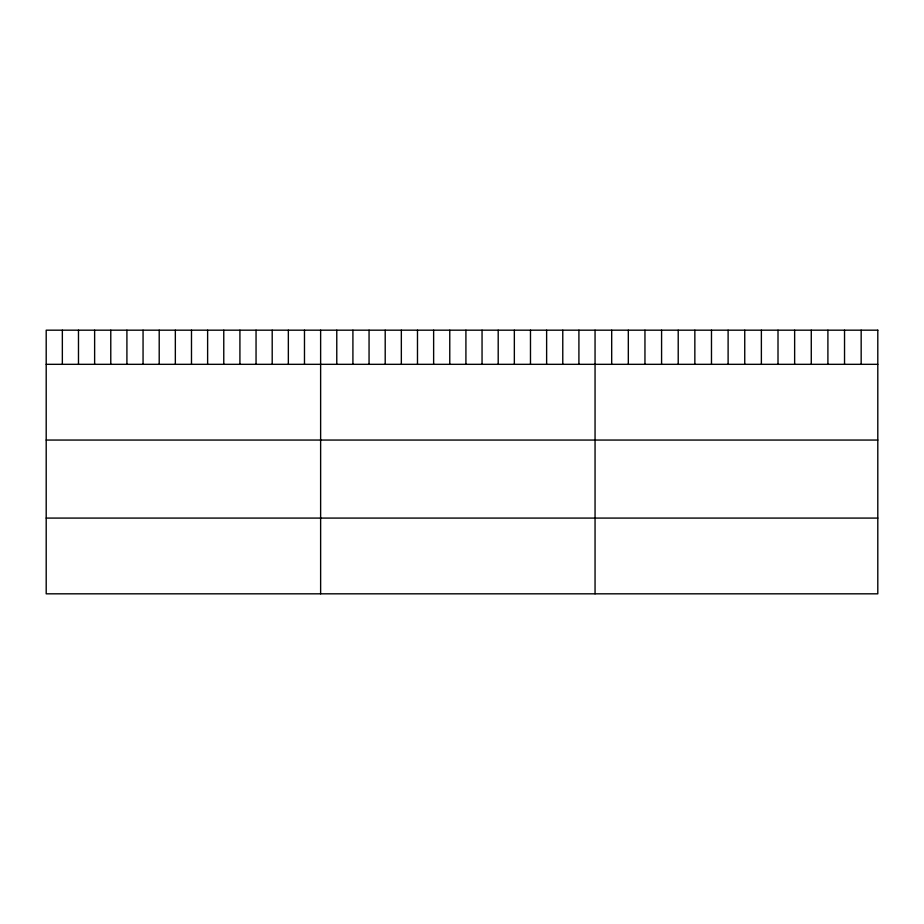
<?xml version="1.0" encoding="UTF-8"?>
<svg xmlns="http://www.w3.org/2000/svg" width="924" height="924" viewBox="0 0 924 924"><rect width="100%" height="100%" fill="white"/><g stroke="black" fill="none" stroke-linecap="round" stroke-linejoin="round"><path stroke-width="1.39" d="M46.2 364.322L877.8 364.322M46.2 440.055L877.8 440.055M46.2 518.087L877.8 518.087M861.168 330.18L861.168 364.322M844.536 330.18L844.536 364.322M827.904 330.18L827.904 364.322M811.272 330.18L811.272 364.322M794.64 330.18L794.64 364.322M778.008 330.18L778.008 364.322M761.376 330.18L761.376 364.322M744.744 330.18L744.744 364.322M728.112 330.18L728.112 364.322M711.48 330.18L711.48 364.322M694.848 330.18L694.848 364.322M678.216 330.18L678.216 364.322M661.584 330.18L661.584 364.322M644.952 330.18L644.952 364.322M628.32 330.18L628.32 364.322M611.688 330.18L611.688 364.322M595.056 330.18L595.056 593.82M578.909 330.18L578.909 364.322M562.774 330.18L562.774 364.322M546.627 330.18L546.627 364.322M530.48 330.18L530.48 364.322M514.345 330.18L514.345 364.322M498.198 330.18L498.198 364.322M482.051 330.18L482.051 364.322M465.915 330.18L465.915 364.322M449.769 330.18L449.769 364.322M433.633 330.18L433.633 364.322M417.486 330.18L417.486 364.322M401.339 330.18L401.339 364.322M385.204 330.18L385.204 364.322M369.057 330.18L369.057 364.322M352.91 330.18L352.91 364.322M336.775 330.18L336.775 364.322M320.628 330.18L320.628 593.82M304.481 330.18L304.481 364.322M288.346 330.18L288.346 364.322M272.199 330.18L272.199 364.322M256.052 330.18L256.052 364.322M239.917 330.18L239.917 364.322M223.77 330.18L223.77 364.322M207.623 330.18L207.623 364.322M191.487 330.18L191.487 364.322M175.341 330.18L175.341 364.322M159.205 330.18L159.205 364.322M143.058 330.18L143.058 364.322M126.911 330.18L126.911 364.322M110.776 330.18L110.776 364.322M94.629 330.18L94.629 364.322M78.482 330.18L78.482 364.322M62.347 330.18L62.347 364.322M877.8 330.18L46.2 330.18L46.2 593.82L877.8 593.82L877.8 330.18"/></g></svg>
